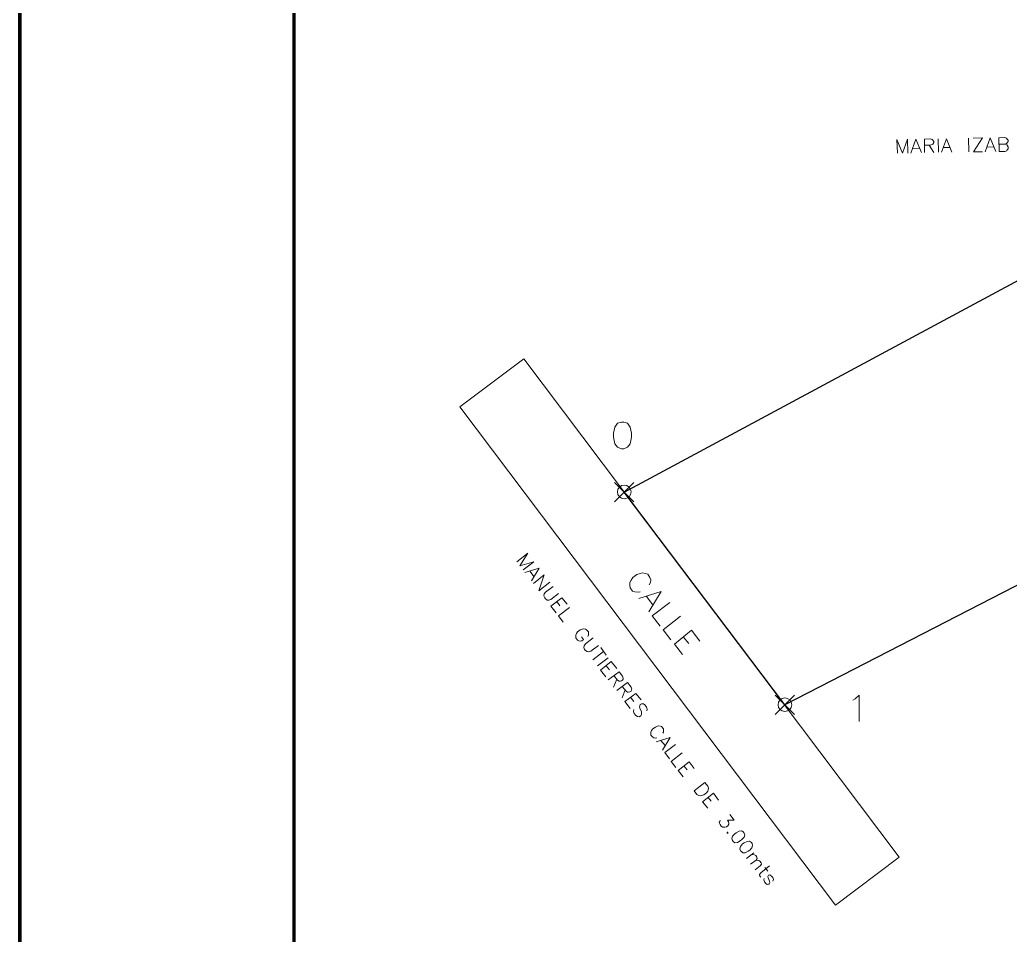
# Model space of a CAD drawing. Header units: millimetres. Extents: x 2405 to 2491, y 1861 to 1993.
# Drawn here: x 2405.03 to 2448.38, y 1919.91 to 1959.98 of the extents above; entities that cross this region are included whole.
import ezdxf

# ---------------------------------------------------------------- set-up
doc = ezdxf.new("R2010")
doc.units = ezdxf.units.MM
for name, color, linetype in [('PDF_0', 7, 'Continuous'), ('PDF_CVL_CUADCON_TIT', 7, 'Continuous'), ('PDF_CVL_CUADCON_TX', 7, 'Continuous'), ('PDF_CVL_PUNTO', 7, 'Continuous'), ('PDF_CVL_PUNTO_NUM', 7, 'Continuous')]:
    doc.layers.add(name, color=color, linetype=linetype)

msp = doc.modelspace()

# ---------------------------------------------------------------- linework, layer by layer
at = {"layer": 'PDF_0', "lineweight": 70}
for points in [[(2405.031, 1861.128), (2405.031, 1993.083), (2491.408, 1993.083), (2491.408, 1861.128), (2405.031, 1861.128), (2491.408, 1861.128), (2491.408, 1993.083), (2405.031, 1993.083)], [(2417.027, 1989.084), (2417.027, 1865.127), (2487.41, 1865.127), (2487.41, 1989.084)]]:
    msp.add_lwpolyline(points, close=True, dxfattribs=at)
at = {"layer": 'PDF_CVL_CUADCON_TIT', "lineweight": 30}
msp.add_lwpolyline([(2431.48, 1939.305), (2468.586, 1959.247), (2474.194, 1948.353), (2438.511, 1929.986)], close=True, dxfattribs=at)
at = {"layer": 'PDF_CVL_CUADCON_TIT', "lineweight": 9}
msp.add_lwpolyline([(2440.731, 1921.226), (2443.526, 1923.327), (2427.091, 1945.133), (2424.296, 1943.032)], close=True, dxfattribs=at)
at = {"layer": 'PDF_CVL_CUADCON_TX', "lineweight": 9}
for points in [[(2443.442, 1954.147), (2443.425, 1954.74), (2443.662, 1954.147), (2443.882, 1954.757), (2443.899, 1954.147)], [(2444.035, 1954.147), (2444.255, 1954.757), (2444.492, 1954.164)], [(2444.628, 1954.164), (2444.628, 1954.757), (2444.882, 1954.774), (2444.967, 1954.74), (2445.001, 1954.706), (2445.034, 1954.656), (2445.034, 1954.605), (2445.001, 1954.537), (2444.967, 1954.52), (2444.882, 1954.486), (2444.628, 1954.486)], [(2445.221, 1954.774), (2445.238, 1954.181)], [(2445.373, 1954.181), (2445.594, 1954.774), (2445.831, 1954.181)], [(2446.559, 1954.791), (2446.576, 1954.198)], [(2447.169, 1954.198), (2446.78, 1954.198), (2447.169, 1954.808), (2446.763, 1954.791)], [(2447.288, 1954.198), (2447.508, 1954.808), (2447.745, 1954.215)], [(2448.135, 1954.537), (2448.237, 1954.503), (2448.254, 1954.486), (2448.288, 1954.418), (2448.288, 1954.334), (2448.254, 1954.283), (2448.237, 1954.249), (2448.152, 1954.215), (2447.898, 1954.215), (2447.881, 1954.808), (2448.135, 1954.825), (2448.22, 1954.791), (2448.254, 1954.757), (2448.288, 1954.706), (2448.288, 1954.656), (2448.254, 1954.588), (2448.22, 1954.571), (2448.135, 1954.537), (2447.881, 1954.537)], [(2444.119, 1954.351), (2444.408, 1954.367)], [(2444.831, 1954.486), (2445.034, 1954.164)], [(2445.458, 1954.384), (2445.746, 1954.384)], [(2447.373, 1954.401), (2447.661, 1954.418)], [(2426.786, 1936.255), (2427.261, 1936.628), (2426.922, 1936.069), (2427.532, 1936.255), (2427.058, 1935.899)], [(2427.142, 1935.781), (2427.769, 1935.967), (2427.43, 1935.425)], [(2427.363, 1935.831), (2427.532, 1935.611)], [(2427.515, 1935.306), (2427.989, 1935.679), (2427.752, 1934.984), (2428.227, 1935.357)], [(2428.379, 1935.171), (2428.04, 1934.917), (2427.989, 1934.849), (2427.973, 1934.764), (2428.006, 1934.679), (2428.04, 1934.629), (2428.108, 1934.578), (2428.193, 1934.578), (2428.277, 1934.595), (2428.616, 1934.866)], [(2428.515, 1934.019), (2428.277, 1934.307), (2428.752, 1934.679), (2428.989, 1934.391)], [(2428.532, 1934.51), (2428.667, 1934.324)], [(2429.091, 1934.256), (2428.616, 1933.883), (2428.82, 1933.612)], [(2429.887, 1932.985), (2429.921, 1933.053), (2429.921, 1933.121), (2429.921, 1933.188), (2429.836, 1933.273), (2429.785, 1933.307), (2429.701, 1933.324), (2429.65, 1933.307), (2429.565, 1933.273), (2429.447, 1933.188), (2429.396, 1933.121), (2429.362, 1933.053), (2429.362, 1932.968), (2429.362, 1932.917), (2429.447, 1932.816), (2429.497, 1932.799), (2429.582, 1932.782), (2429.633, 1932.799), (2429.701, 1932.849), (2429.616, 1932.968)], [(2430.124, 1932.917), (2429.785, 1932.663), (2429.735, 1932.578), (2429.718, 1932.494), (2429.752, 1932.409), (2429.785, 1932.375), (2429.87, 1932.324), (2429.938, 1932.307), (2430.023, 1932.341), (2430.362, 1932.595)], [(2430.582, 1932.324), (2430.107, 1931.968)], [(2430.463, 1932.494), (2430.7, 1932.172)], [(2430.785, 1932.053), (2430.311, 1931.697)], [(2430.683, 1931.223), (2430.446, 1931.511), (2430.921, 1931.884), (2431.158, 1931.579)], [(2430.7, 1931.697), (2430.836, 1931.528)], [(2430.785, 1931.087), (2431.26, 1931.443), (2431.412, 1931.24), (2431.446, 1931.155), (2431.446, 1931.121), (2431.412, 1931.07), (2431.361, 1931.037), (2431.31, 1931.02), (2431.26, 1931.02), (2431.192, 1931.07), (2431.039, 1931.274)], [(2431.158, 1931.121), (2431.022, 1930.765)], [(2431.158, 1930.613), (2431.632, 1930.969), (2431.785, 1930.765), (2431.819, 1930.681), (2431.802, 1930.647), (2431.785, 1930.596), (2431.734, 1930.562), (2431.666, 1930.545), (2431.632, 1930.545), (2431.565, 1930.596), (2431.395, 1930.799)], [(2431.531, 1930.647), (2431.395, 1930.291)], [(2431.751, 1929.834), (2431.514, 1930.139), (2431.988, 1930.494), (2432.225, 1930.206)], [(2431.768, 1930.325), (2431.903, 1930.139)], [(2432.479, 1929.732), (2432.496, 1929.8), (2432.462, 1929.884), (2432.395, 1929.986), (2432.327, 1930.037), (2432.242, 1930.037), (2432.191, 1930.003), (2432.174, 1929.952), (2432.158, 1929.901), (2432.174, 1929.851), (2432.242, 1929.681), (2432.242, 1929.613), (2432.242, 1929.579), (2432.208, 1929.512), (2432.141, 1929.461), (2432.073, 1929.478), (2431.988, 1929.529), (2431.92, 1929.613), (2431.886, 1929.698), (2431.903, 1929.783)], [(2433.174, 1928.749), (2433.208, 1928.8), (2433.208, 1928.885), (2433.208, 1928.936), (2433.123, 1929.037), (2433.072, 1929.054), (2432.988, 1929.071), (2432.937, 1929.054), (2432.852, 1929.02), (2432.734, 1928.936), (2432.683, 1928.868), (2432.649, 1928.8), (2432.649, 1928.732), (2432.649, 1928.664), (2432.734, 1928.58), (2432.784, 1928.546), (2432.869, 1928.529), (2432.92, 1928.546)], [(2432.886, 1928.376), (2433.496, 1928.563), (2433.157, 1928.004)], [(2433.089, 1928.427), (2433.276, 1928.207)], [(2433.733, 1928.258), (2433.259, 1927.902), (2433.462, 1927.631)], [(2434.021, 1927.885), (2433.547, 1927.512), (2433.75, 1927.241)], [(2434.072, 1926.835), (2433.852, 1927.123), (2434.326, 1927.495), (2434.547, 1927.207)], [(2434.089, 1927.326), (2434.242, 1927.14)], [(2435.14, 1925.462), (2434.919, 1925.75), (2435.394, 1926.123), (2435.614, 1925.818)], [(2435.156, 1925.937), (2435.292, 1925.767)], [(2436.105, 1925.191), (2436.292, 1924.937), (2436.004, 1924.937), (2436.054, 1924.869), (2436.071, 1924.801), (2436.071, 1924.768), (2436.021, 1924.7), (2435.97, 1924.649), (2435.885, 1924.632), (2435.8, 1924.632), (2435.733, 1924.683), (2435.682, 1924.751), (2435.648, 1924.835), (2435.665, 1924.886), (2435.682, 1924.937)], [(2437.156, 1923.514), (2436.834, 1923.26)], [(2437.054, 1923.446), (2437.19, 1923.429), (2437.241, 1923.395), (2437.291, 1923.327), (2437.308, 1923.26), (2437.257, 1923.192), (2437.02, 1923.022)], [(2437.257, 1923.192), (2437.376, 1923.175), (2437.427, 1923.141), (2437.478, 1923.073), (2437.495, 1923.022), (2437.444, 1922.938), (2437.224, 1922.768)], [(2437.85, 1922.938), (2437.461, 1922.633), (2437.41, 1922.565), (2437.427, 1922.497), (2437.461, 1922.446)], [(2437.647, 1922.87), (2437.766, 1922.717)], [(2437.986, 1922.277), (2438.02, 1922.345), (2437.986, 1922.429), (2437.935, 1922.497), (2437.867, 1922.548), (2437.8, 1922.531), (2437.766, 1922.48), (2437.783, 1922.412), (2437.85, 1922.277), (2437.867, 1922.209), (2437.834, 1922.158), (2437.817, 1922.141), (2437.749, 1922.124), (2437.681, 1922.175), (2437.63, 1922.243), (2437.596, 1922.328), (2437.613, 1922.395)]]:
    msp.add_lwpolyline(points, dxfattribs=at)
at = {"layer": 'PDF_CVL_CUADCON_TX', "lineweight": 20}
for points in [[(2432.581, 1935.238), (2432.632, 1935.34), (2432.649, 1935.459), (2432.615, 1935.56), (2432.513, 1935.713), (2432.412, 1935.747), (2432.293, 1935.764), (2432.191, 1935.747), (2432.039, 1935.696), (2431.869, 1935.56), (2431.785, 1935.442), (2431.734, 1935.34), (2431.734, 1935.222), (2431.751, 1935.12), (2431.853, 1934.967), (2431.954, 1934.933), (2432.09, 1934.917), (2432.191, 1934.933)], [(2432.124, 1934.645), (2433.106, 1934.95), (2432.564, 1934.069)], [(2432.462, 1934.73), (2432.734, 1934.374)], [(2433.479, 1934.476), (2432.717, 1933.883), (2433.056, 1933.442)], [(2433.954, 1933.866), (2433.191, 1933.273), (2433.53, 1932.833)], [(2434.038, 1932.189), (2433.682, 1932.646), (2434.428, 1933.256), (2434.801, 1932.782)], [(2434.072, 1932.968), (2434.309, 1932.68)]]:
    msp.add_lwpolyline(points, dxfattribs=at)
at = {"layer": 'PDF_CVL_CUADCON_TX', "lineweight": 9}
for points in [[(2434.547, 1926.225), (2435.021, 1926.597), (2435.14, 1926.428), (2435.173, 1926.343), (2435.156, 1926.275), (2435.14, 1926.208), (2435.089, 1926.14), (2434.97, 1926.055), (2434.885, 1926.021), (2434.818, 1926.004), (2434.75, 1926.021), (2434.665, 1926.072)], [(2436.021, 1924.412), (2435.987, 1924.412), (2435.987, 1924.378), (2436.021, 1924.361)], [(2436.698, 1924.429), (2436.631, 1924.479), (2436.512, 1924.463), (2436.393, 1924.395), (2436.326, 1924.344), (2436.224, 1924.242), (2436.19, 1924.141), (2436.224, 1924.056), (2436.258, 1924.005), (2436.326, 1923.954), (2436.444, 1923.971), (2436.563, 1924.039), (2436.631, 1924.09), (2436.732, 1924.191), (2436.766, 1924.293), (2436.732, 1924.378)], [(2437.054, 1923.971), (2436.969, 1924.022), (2436.868, 1924.005), (2436.732, 1923.954), (2436.664, 1923.903), (2436.58, 1923.785), (2436.546, 1923.683), (2436.58, 1923.598), (2436.614, 1923.565), (2436.681, 1923.514), (2436.783, 1923.514), (2436.919, 1923.581), (2436.986, 1923.632), (2437.071, 1923.734), (2437.105, 1923.836), (2437.088, 1923.92)]]:
    msp.add_lwpolyline(points, close=True, dxfattribs=at)
at = {"layer": 'PDF_CVL_PUNTO', "lineweight": 20}
for points in [[(2431.056, 1938.881), (2431.903, 1939.728)], [(2431.056, 1939.728), (2431.903, 1938.881)], [(2438.088, 1929.562), (2438.935, 1930.41)], [(2438.088, 1930.41), (2438.935, 1929.562)]]:
    msp.add_lwpolyline(points, dxfattribs=at)
for centre in [(2431.488, 1939.313), (2438.52, 1929.995)]:
    msp.add_circle(centre, 0.297, dxfattribs=at)
at = {"layer": 'PDF_CVL_PUNTO_NUM', "lineweight": 20}
msp.add_lwpolyline([(2431.361, 1942.372), (2431.192, 1942.321), (2431.073, 1942.151), (2431.022, 1941.88), (2431.022, 1941.711), (2431.073, 1941.423), (2431.192, 1941.27), (2431.361, 1941.203), (2431.463, 1941.203), (2431.632, 1941.27), (2431.751, 1941.423), (2431.802, 1941.711), (2431.802, 1941.88), (2431.751, 1942.151), (2431.632, 1942.321), (2431.463, 1942.372)], close=True, dxfattribs=at)
msp.add_lwpolyline([(2441.493, 1930.189), (2441.595, 1930.257), (2441.764, 1930.41), (2441.764, 1929.257)], dxfattribs=at)

doc.saveas('drawing.dxf')
